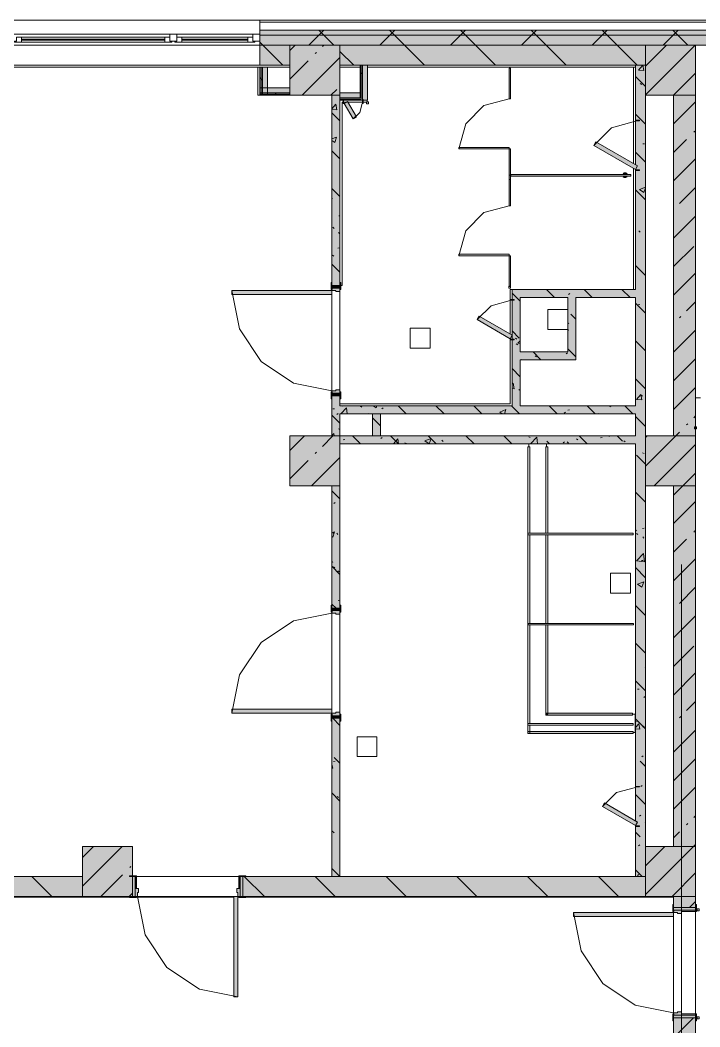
# Model space of a CAD drawing. Header units: millimetres. Extents: x -3817 to 677485, y -22715 to 103890.
# Drawn here: x 10335 to 10388.4, y -19467.7 to -19388.5 of the extents above; entities that cross this region are included whole.
import ezdxf

# ---------------------------------------------------------------- set-up
doc = ezdxf.new("R2010")
doc.units = ezdxf.units.MM
doc.layers.add('PDF _Геометрия', color=7, linetype='Continuous', true_color=0x1d1d1d)
doc.layers.add('PDF _Сплошная заливка', color=7, linetype='Continuous', true_color=0xffffff)

msp = doc.modelspace()

# ---------------------------------------------------------------- hatches: boundary and pattern name
at = {"layer": 'PDF _Сплошная заливка', "transparency": 33554559}
h = msp.add_hatch(color=256, dxfattribs=at)
h.paths.add_polyline_path([(10427.877, -19389.707), (10454.695, -19389.707), (10454.695, -19389.314), (10353.832, -19389.314), (10353.832, -19389.707), (10398.663, -19389.707)], flags=0)
h.paths.add_polyline_path([(10334.148, -19389.707), (10334.148, -19389.314), (10322.259, -19389.314), (10322.259, -19389.707), (10325.629, -19389.707)], flags=0)
h.paths.add_polyline_path([(10245.292, -19389.707), (10256.277, -19389.707), (10256.277, -19389.314), (10242.104, -19389.314), (10242.104, -19389.707)], flags=0)
h.paths.add_polyline_path([(10226.514, -19389.707), (10235.018, -19389.707), (10235.018, -19389.314), (10226.514, -19389.314)], flags=0)
h.paths.add_polyline_path([(10267.202, -19389.707), (10305.724, -19389.707), (10305.724, -19389.314), (10263.363, -19389.314), (10263.363, -19389.707)], flags=0)
h.paths.add_polyline_path([(10171.24, -19389.707), (10171.24, -19389.314), (10161.397, -19389.314), (10161.397, -19389.707), (10164.955, -19389.707)], flags=0)
h.paths.add_polyline_path([(10154.311, -19389.707), (10154.311, -19389.314), (10145.259, -19389.314), (10145.259, -19389.707), (10150.348, -19389.707)], flags=0)
h.paths.add_polyline_path([(10192.499, -19389.707), (10201.79, -19389.707), (10201.79, -19389.314), (10192.499, -19389.314)], flags=0)
h.paths.add_polyline_path([(10095.235, -19389.707), (10105.103, -19389.707), (10105.103, -19389.314), (10095.235, -19389.314)], flags=0)
h.paths.add_polyline_path([(10070.827, -19389.707), (10070.827, -19389.314), (10051.953, -19389.314), (10051.953, -19389.707), (10062.707, -19389.707)], flags=0)
h.paths.add_polyline_path([(10112.19, -19389.707), (10120.85, -19389.707), (10120.85, -19389.314), (10112.19, -19389.314)], flags=0)
h = msp.add_hatch(color=256, dxfattribs=at)
h.paths.add_polyline_path([(10453.907, -19390.495), (10453.907, -19389.707), (10353.832, -19389.707), (10353.832, -19390.495), (10427.877, -19390.495)], flags=0)
h.paths.add_polyline_path([(10267.202, -19390.495), (10305.724, -19390.495), (10305.724, -19389.707), (10263.363, -19389.707), (10263.363, -19390.495)], flags=0)
h.paths.add_polyline_path([(10334.148, -19390.495), (10334.148, -19389.707), (10322.259, -19389.707), (10322.259, -19390.495), (10329.424, -19390.495)], flags=0)
h.paths.add_polyline_path([(10242.104, -19390.495), (10256.277, -19390.495), (10256.277, -19389.707), (10242.104, -19389.707)], flags=0)
h.paths.add_polyline_path([(10235.018, -19390.495), (10235.018, -19389.707), (10226.514, -19389.707), (10226.514, -19390.495), (10232.618, -19390.495)], flags=0)
h.paths.add_polyline_path([(10194.168, -19390.495), (10201.79, -19390.495), (10201.79, -19389.707), (10192.499, -19389.707), (10192.499, -19390.495)], flags=0)
h.paths.add_polyline_path([(10145.259, -19390.495), (10154.311, -19390.495), (10154.311, -19389.707), (10145.259, -19389.707)], flags=0)
h.paths.add_polyline_path([(10120.85, -19390.495), (10120.85, -19389.707), (10112.19, -19389.707), (10112.19, -19390.495), (10117.737, -19390.495)], flags=0)
h.paths.add_polyline_path([(10161.397, -19390.495), (10171.24, -19390.495), (10171.24, -19389.707), (10161.397, -19389.707)], flags=0)
h.paths.add_polyline_path([(10105.103, -19390.495), (10105.103, -19389.707), (10095.235, -19389.707), (10095.235, -19390.495)], flags=0)
h.paths.add_polyline_path([(10070.827, -19390.495), (10070.827, -19389.707), (10052.347, -19389.707), (10052.347, -19390.495), (10062.707, -19390.495)], flags=0)
h = msp.add_hatch(color=256, dxfattribs=at)
h.paths.add_polyline_path([(10322.259, -19392.069), (10325.487, -19392.069), (10325.487, -19390.495), (10322.259, -19390.495), (10322.259, -19390.664)], flags=0)
h.paths.add_polyline_path([(10332.101, -19392.069), (10334.148, -19392.069), (10334.148, -19390.495), (10329.424, -19390.495), (10329.424, -19392.069)], flags=0)
h.paths.add_polyline_path([(10384.146, -19392.069), (10384.146, -19390.495), (10360.131, -19390.495), (10360.131, -19392.069), (10384.056, -19392.069)], flags=0)
h.paths.add_polyline_path([(10353.832, -19392.069), (10356.194, -19392.069), (10356.194, -19390.495), (10353.832, -19390.495), (10353.832, -19390.664)], flags=0)
h.paths.add_polyline_path([(10274.506, -19392.069), (10274.78, -19392.069), (10274.78, -19390.495), (10263.363, -19390.495), (10263.363, -19392.069), (10267.202, -19392.069)], flags=0)
h.paths.add_polyline_path([(10278.717, -19392.069), (10300.212, -19392.069), (10300.212, -19390.495), (10278.717, -19390.495), (10278.717, -19390.664)], flags=0)
h.paths.add_polyline_path([(10235.018, -19392.069), (10235.018, -19390.495), (10226.357, -19390.495), (10226.357, -19392.069), (10228.756, -19392.069)], flags=0)
h.paths.add_polyline_path([(10304.149, -19392.069), (10305.724, -19392.069), (10305.724, -19390.495), (10304.149, -19390.495), (10304.149, -19390.664)], flags=0)
h.paths.add_polyline_path([(10246.828, -19392.069), (10256.277, -19392.069), (10256.277, -19390.495), (10246.828, -19390.495), (10246.828, -19390.664)], flags=0)
h.paths.add_polyline_path([(10120.85, -19392.069), (10120.85, -19390.495), (10117.737, -19390.495), (10117.737, -19392.069)], flags=0)
h.paths.add_polyline_path([(10145.259, -19392.069), (10154.311, -19392.069), (10154.311, -19390.495), (10145.259, -19390.495), (10145.259, -19390.664)], flags=0)
h.paths.add_polyline_path([(10164.955, -19392.069), (10171.24, -19392.069), (10171.24, -19390.495), (10161.397, -19390.495), (10161.397, -19392.069)], flags=0)
h.paths.add_polyline_path([(10192.499, -19392.069), (10201.948, -19392.069), (10201.948, -19390.495), (10192.499, -19390.495), (10192.499, -19390.664)], flags=0)
for points in [[(10356.194, -19394.432), (10360.131, -19394.432), (10360.131, -19390.495), (10356.194, -19390.495), (10356.194, -19392.069)], [(10384.056, -19455.847), (10384.146, -19455.847), (10384.146, -19392.069), (10383.364, -19392.069), (10383.364, -19399.894), (10383.522, -19399.985), (10383.364, -19400.337), (10383.364, -19451.467), (10383.522, -19451.558), (10383.364, -19451.91), (10383.364, -19455.847)], [(10356.194, -19394.333), (10356.194, -19394.235), (10353.832, -19394.235), (10353.832, -19394.333), (10354.843, -19394.333)], [(10356.194, -19394.432), (10356.194, -19394.333), (10353.832, -19394.333), (10353.832, -19394.432), (10354.843, -19394.432)], [(10376.753, -19410.336), (10383.364, -19410.336), (10383.364, -19409.707), (10373.663, -19409.707), (10373.663, -19410.336), (10374.292, -19410.336)], [(10373.663, -19418.84), (10374.292, -19418.84), (10374.292, -19410.336), (10373.663, -19410.336), (10373.663, -19417.078)], [(10383.364, -19419.47), (10383.364, -19418.84), (10360.131, -19418.84), (10360.131, -19419.47), (10376.753, -19419.47)], [(10383.364, -19421.832), (10383.364, -19421.202), (10360.131, -19421.202), (10360.131, -19421.832), (10376.753, -19421.832)], [(10340.236, -19457.421), (10343.833, -19457.421), (10343.833, -19455.847), (10343.833, -19455.784), (10343.833, -19453.485), (10339.896, -19453.485), (10339.896, -19457.421)]]:
    msp.add_hatch(color=256, dxfattribs=at).paths.add_polyline_path(points)
at = {"layer": 'PDF _Сплошная заливка', "true_color": 0xe7e7e7, "transparency": 33554559}
for points in [[(10362.297, -19394.825), (10362.297, -19392.069), (10361.903, -19392.069), (10361.903, -19394.825), (10362.146, -19394.825)], [(10356.194, -19394.235), (10356.194, -19393.841), (10353.832, -19393.841), (10353.832, -19394.235), (10354.843, -19394.235)]]:
    msp.add_hatch(color=254, dxfattribs=at).paths.add_polyline_path(points)
at = {"layer": 'PDF _Сплошная заливка', "transparency": 33554559}
h = msp.add_hatch(color=256, dxfattribs=at)
h.paths.add_polyline_path([(10359.669, -19421.202), (10360.131, -19421.202), (10360.131, -19418.053), (10359.501, -19418.053), (10359.501, -19421.202)], flags=0)
h.paths.add_polyline_path([(10360.131, -19409.392), (10360.131, -19394.432), (10359.501, -19394.432), (10359.501, -19409.392)], flags=0)
h = msp.add_hatch(color=256, dxfattribs=at)
h.paths.add_polyline_path([(10388.083, -19484.586), (10388.083, -19481.594), (10386.351, -19481.594), (10386.351, -19484.586)], flags=0)
h.paths.add_polyline_path([(10386.351, -19453.485), (10388.083, -19453.485), (10388.083, -19425.139), (10386.351, -19425.139), (10386.351, -19452.297)], flags=0)
h.paths.add_polyline_path([(10388.083, -19421.202), (10388.083, -19394.432), (10386.351, -19394.432), (10386.351, -19421.202), (10387.328, -19421.202)], flags=0)
at = {"layer": 'PDF _Сплошная заливка', "true_color": 0xe2e2e2, "transparency": 33554559}
for points in [[(10383.364, -19400.258), (10383.522, -19399.985), (10380.249, -19398.096), (10380.091, -19398.368), (10381.998, -19399.469)], [(10359.501, -19410.1), (10359.501, -19409.785), (10351.628, -19409.785), (10351.628, -19410.1), (10354.843, -19410.1)], [(10373.505, -19413.565), (10373.663, -19413.292), (10371.071, -19411.796), (10370.914, -19412.069), (10371.966, -19412.676)], [(10386.351, -19458.996), (10386.351, -19458.681), (10378.477, -19458.681), (10378.477, -19458.996), (10384.056, -19458.996)]]:
    msp.add_hatch(color=254, dxfattribs=at).paths.add_polyline_path(points)
h = msp.add_hatch(color=254, dxfattribs=at)
h.paths.add_polyline_path([(10359.501, -19417.856), (10360.131, -19417.856), (10360.131, -19417.58), (10359.501, -19417.659)], flags=0)
h.paths.add_polyline_path([(10360.131, -19409.864), (10360.131, -19409.588), (10359.501, -19409.588), (10359.501, -19409.785), (10359.816, -19409.785)], flags=0)
at = {"layer": 'PDF _Сплошная заливка', "transparency": 33554559}
h = msp.add_hatch(color=256, dxfattribs=at)
h.paths.add_polyline_path([(10360.131, -19455.847), (10360.131, -19443.406), (10359.501, -19443.406), (10359.501, -19455.847)], flags=0)
h.paths.add_polyline_path([(10359.501, -19434.745), (10360.131, -19434.688), (10360.131, -19425.139), (10359.501, -19425.139), (10359.501, -19434.688)], flags=0)
at = {"layer": 'PDF _Сплошная заливка', "true_color": 0xe2e2e2, "transparency": 33554559}
h = msp.add_hatch(color=254, dxfattribs=at)
h.paths.add_polyline_path([(10360.131, -19443.209), (10360.131, -19442.934), (10359.501, -19443.013), (10359.501, -19443.209)], flags=0)
h.paths.add_polyline_path([(10360.131, -19435.217), (10360.131, -19434.942), (10359.501, -19434.942), (10359.501, -19435.139), (10359.816, -19435.139)], flags=0)
at = {"layer": 'PDF _Сплошная заливка', "transparency": 33554559}
h = msp.add_hatch(color=256, dxfattribs=at)
h.paths.add_polyline_path([(10354.843, -19457.421), (10384.146, -19457.421), (10384.146, -19455.847), (10352.494, -19455.847), (10352.494, -19457.421), (10352.73, -19457.421)], flags=0)
h.paths.add_polyline_path([(10339.896, -19457.421), (10339.896, -19455.847), (10319.896, -19455.847), (10319.896, -19457.421), (10325.629, -19457.421)], flags=0)
h.paths.add_polyline_path([(10300.212, -19457.421), (10300.212, -19455.847), (10246.828, -19455.847), (10246.828, -19457.421), (10296.416, -19457.421)], flags=0)
h.paths.add_polyline_path([(10304.149, -19457.421), (10311.235, -19457.421), (10311.235, -19455.847), (10304.149, -19455.847), (10304.149, -19457.078)], flags=0)
at = {"layer": 'PDF _Сплошная заливка', "true_color": 0xe2e2e2, "transparency": 33554559}
h = msp.add_hatch(color=254, dxfattribs=at)
h.paths.add_polyline_path([(10352.1, -19457.421), (10352.297, -19457.421), (10352.297, -19456.792), (10352.021, -19456.792), (10352.1, -19457.106)], flags=0)
h.paths.add_polyline_path([(10344.226, -19457.421), (10344.305, -19456.792), (10344.029, -19456.792), (10344.029, -19457.421)], flags=0)
at = {"layer": 'PDF _Сплошная заливка', "transparency": 33554559}
h = msp.add_hatch(color=256, dxfattribs=at)
h.paths.add_polyline_path([(10388.083, -19481.594), (10388.083, -19466.949), (10386.351, -19466.949), (10386.351, -19481.594)], flags=0)
h.paths.add_polyline_path([(10386.351, -19458.288), (10388.083, -19458.288), (10388.083, -19457.421), (10386.351, -19457.421), (10386.351, -19458.051)], flags=0)
at = {"layer": 'PDF _Сплошная заливка', "true_color": 0xe2e2e2, "transparency": 33554559}
h = msp.add_hatch(color=254, dxfattribs=at)
h.paths.add_polyline_path([(10386.351, -19466.752), (10386.981, -19466.752), (10386.981, -19466.476), (10386.351, -19466.555)], flags=0)
h.paths.add_polyline_path([(10386.981, -19458.76), (10386.981, -19458.484), (10386.351, -19458.484), (10386.351, -19458.681), (10386.666, -19458.681)], flags=0)

# ---------------------------------------------------------------- linework, layer by layer
at = {"layer": 'PDF _Геометрия', "color": 7, "lineweight": 9}
for points in [[(10453.671, -19496.57), (10453.671, -19437.343), (10455.876, -19437.343), (10455.876, -19435.375), (10455.876, -19434.131), (10455.876, -19388.526), (10455.718, -19388.526), (10453.907, -19388.526), (10353.832, -19388.526), (10353.832, -19390.495), (10353.832, -19392.069), (10334.148, -19392.069), (10334.148, -19390.495), (10334.148, -19388.526), (10322.259, -19388.526), (10322.259, -19390.495), (10305.724, -19390.495), (10305.724, -19392.069), (10322.259, -19392.069), (10322.259, -19390.495)], [(10339.896, -19455.847), (10332.731, -19455.847), (10332.731, -19392.069), (10334.148, -19392.069), (10334.148, -19390.495), (10334.148, -19388.526), (10353.832, -19388.526), (10353.832, -19390.495), (10356.194, -19390.495), (10360.131, -19390.495), (10384.146, -19390.495), (10453.907, -19390.495), (10453.907, -19434.131)], [(10455.718, -19434.131), (10455.718, -19388.684), (10455.089, -19388.684), (10453.907, -19388.684), (10353.832, -19388.684)], [(10455.876, -19434.17), (10455.718, -19434.17), (10455.718, -19434.194), (10455.089, -19434.194), (10455.089, -19434.131), (10455.089, -19389.314), (10454.695, -19389.314), (10453.907, -19389.314), (10353.832, -19389.314)], [(10357.691, -19390.495), (10358.479, -19389.707), (10358.872, -19389.314)], [(10359.638, -19390.495), (10358.851, -19389.707), (10358.457, -19389.314)], [(10363.259, -19390.495), (10364.046, -19389.707), (10364.44, -19389.314)], [(10366.78, -19392.069), (10365.205, -19390.495), (10364.418, -19389.707), (10364.024, -19389.314)], [(10368.826, -19390.495), (10369.614, -19389.707), (10370.008, -19389.314)], [(10372.348, -19392.069), (10370.773, -19390.495), (10369.986, -19389.707), (10369.592, -19389.314)], [(10374.394, -19390.495), (10375.181, -19389.707), (10375.575, -19389.314)], [(10377.915, -19392.069), (10376.341, -19390.495), (10375.553, -19389.707), (10375.16, -19389.314)], [(10379.962, -19390.495), (10380.749, -19389.707), (10381.143, -19389.314)], [(10383.483, -19392.069), (10381.908, -19390.495), (10381.121, -19389.707), (10380.727, -19389.314)], [(10385.529, -19390.495), (10386.317, -19389.707), (10386.71, -19389.314)], [(10387.476, -19390.495), (10386.688, -19389.707), (10386.295, -19389.314)], [(10353.832, -19389.629), (10334.148, -19389.629)], [(10335.093, -19390.258), (10335.093, -19389.865)], [(10335.093, -19390.022), (10346.352, -19390.022)], [(10346.352, -19390.101), (10335.093, -19390.101)], [(10346.352, -19390.258), (10346.352, -19389.865)], [(10347.691, -19390.258), (10347.691, -19389.865)], [(10347.691, -19390.022), (10352.887, -19390.022)], [(10352.887, -19390.101), (10347.691, -19390.101)], [(10352.887, -19390.258), (10352.887, -19389.865)], [(10353.832, -19389.707), (10453.907, -19389.707), (10454.695, -19389.707), (10454.695, -19434.131), (10454.695, -19434.194), (10453.907, -19434.194)], [(10334.148, -19390.495), (10353.832, -19390.495)], [(10346.903, -19390.258), (10334.542, -19390.258)], [(10346.746, -19390.18), (10347.297, -19390.18)], [(10353.439, -19390.258), (10347.14, -19390.258)], [(10353.281, -19390.18), (10353.832, -19390.18)], [(10355.645, -19392.069), (10354.07, -19390.495), (10353.832, -19390.257)], [(10356.194, -19390.913), (10356.613, -19390.495)], [(10358.753, -19390.599), (10358.858, -19390.495)], [(10384.152, -19421.202), (10384.152, -19400.337), (10384.152, -19396.4), (10384.152, -19392.069), (10384.146, -19392.069), (10384.146, -19390.495), (10360.131, -19390.495), (10360.131, -19392.069), (10383.364, -19392.069), (10383.364, -19396.4), (10383.364, -19399.894)], [(10384.146, -19394.391), (10388.043, -19390.495)], [(10384.146, -19392.146), (10385.798, -19390.495)], [(10357.166, -19394.432), (10360.131, -19391.466)], [(10358.192, -19391.161), (10358.285, -19391.067)], [(10361.213, -19392.069), (10360.131, -19390.988)], [(10356.194, -19392.227), (10353.832, -19392.227), (10353.675, -19392.227), (10353.667, -19392.227), (10332.888, -19392.227), (10332.731, -19392.227)], [(10353.931, -19392.227), (10353.931, -19394.432)], [(10354.029, -19392.227), (10354.029, -19394.432)], [(10356.194, -19393.158), (10357.631, -19391.722)], [(10361.804, -19392.069), (10361.804, -19394.235), (10361.804, -19394.628), (10361.804, -19394.727), (10360.131, -19394.727)], [(10361.706, -19392.227), (10360.131, -19392.227)], [(10361.903, -19392.069), (10361.903, -19394.235), (10361.903, -19394.727), (10361.903, -19394.825)], [(10384.146, -19392.069), (10383.364, -19392.069), (10383.364, -19392.227), (10383.207, -19392.227), (10383.12, -19392.227), (10362.297, -19392.227)], [(10354.029, -19393.237), (10353.931, -19393.139), (10353.832, -19393.04)], [(10361.903, -19392.76), (10361.804, -19392.661), (10361.706, -19392.563)], [(10386.351, -19394.432), (10388.083, -19392.699)], [(10359.411, -19394.432), (10359.876, -19393.967)], [(10353.832, -19394.235), (10356.194, -19394.235)], [(10353.832, -19394.333), (10356.194, -19394.333)], [(10355.223, -19394.432), (10355.125, -19394.333), (10355.027, -19394.235)], [(10360.131, -19409.155), (10360.131, -19394.432), (10359.501, -19394.432), (10359.501, -19409.155)], [(10361.706, -19394.235), (10361.706, -19394.628), (10360.131, -19394.628)], [(10369.482, -19398.653), (10373.418, -19398.653), (10373.418, -19398.527), (10369.482, -19398.527), (10369.482, -19398.653), (10370.009, -19396.685), (10371.45, -19395.244), (10373.418, -19394.716)], [(10388.083, -19458.051), (10388.083, -19457.421), (10388.083, -19394.432), (10386.351, -19394.432), (10386.351, -19421.202)], [(10388.083, -19394.432), (10388.083, -19398.841)], [(10386.351, -19396.676), (10388.083, -19394.944)], [(10387.938, -19397.334), (10388.031, -19397.241)], [(10386.351, -19398.921), (10387.377, -19397.896)], [(10386.351, -19401.166), (10388.083, -19399.434)], [(10383.364, -19400.337), (10383.364, -19409.707), (10373.663, -19409.707), (10373.663, -19410.336), (10373.663, -19418.84), (10360.131, -19418.84), (10360.131, -19418.289)], [(10382.694, -19400.606), (10382.597, -19400.536), (10382.477, -19400.536), (10382.38, -19400.606)], [(10382.38, -19400.834), (10382.477, -19400.904), (10382.597, -19400.904), (10382.694, -19400.834)], [(10382.621, -19400.636), (10382.537, -19400.601), (10382.453, -19400.636)], [(10382.453, -19400.804), (10382.537, -19400.838), (10382.621, -19400.804)], [(10388.083, -19401.203), (10388.083, -19405.14)], [(10386.815, -19402.947), (10388.083, -19401.679)], [(10369.482, -19407.06), (10373.418, -19407.06), (10373.418, -19406.934), (10369.482, -19406.934), (10369.482, -19407.06), (10370.009, -19405.091), (10371.45, -19403.65), (10373.418, -19403.123)], [(10386.351, -19405.656), (10388.083, -19403.924)], [(10386.351, -19407.901), (10387.938, -19406.314)], [(10388.083, -19407.502), (10388.083, -19411.439)], [(10386.351, -19410.146), (10388.083, -19408.414)], [(10359.501, -19409.392), (10360.131, -19409.392)], [(10360.131, -19409.707), (10360.131, -19417.738)], [(10359.501, -19417.738), (10359.501, -19410.1)], [(10387.377, -19411.366), (10388.083, -19410.659)], [(10386.815, -19411.927), (10386.909, -19411.833)], [(10386.351, -19414.636), (10388.083, -19412.904)], [(10388.083, -19413.801), (10388.083, -19418.21)], [(10386.351, -19416.881), (10388.083, -19415.149)], [(10386.351, -19419.126), (10388.083, -19417.394)], [(10360.131, -19418.053), (10359.501, -19418.053)], [(10359.501, -19418.289), (10359.501, -19421.202)], [(10387.938, -19419.784), (10388.083, -19419.639)], [(10384.146, -19423.576), (10386.52, -19421.202), (10386.815, -19420.907)], [(10387.377, -19420.345), (10387.47, -19420.252)], [(10356.194, -19422.343), (10357.335, -19421.202)], [(10358.753, -19422.029), (10359.58, -19421.202)], [(10384.146, -19421.331), (10384.275, -19421.202)], [(10358.192, -19422.59), (10358.285, -19422.497)], [(10360.131, -19421.832), (10383.364, -19421.832), (10383.364, -19448.76), (10383.364, -19451.467)], [(10374.997, -19422.076), (10374.887, -19422.076), (10375.044, -19422.076), (10375.044, -19428.855)], [(10376.32, -19428.855), (10376.32, -19422.076), (10376.477, -19422.076), (10376.375, -19422.076)], [(10384.828, -19425.139), (10388.083, -19421.884)], [(10356.194, -19424.588), (10357.631, -19423.152)], [(10357.888, -19425.139), (10360.131, -19422.896)], [(10386.351, -19425.861), (10387.073, -19425.139), (10388.083, -19424.129)], [(10360.131, -19434.688), (10360.131, -19425.139), (10359.501, -19425.139), (10359.501, -19434.688)], [(10384.152, -19453.485), (10384.152, -19451.91), (10384.152, -19448.76), (10384.152, -19425.139)], [(10386.351, -19425.139), (10386.351, -19453.485)], [(10386.351, -19428.106), (10388.083, -19426.374)], [(10387.938, -19428.764), (10388.031, -19428.671)], [(10383.168, -19428.981), (10374.9, -19428.981), (10383.168, -19428.981)], [(10375.044, -19428.981), (10375.044, -19435.942)], [(10376.32, -19435.942), (10376.32, -19428.981)], [(10386.351, -19430.351), (10387.377, -19429.325)], [(10386.351, -19432.596), (10388.083, -19430.864)], [(10386.815, -19434.377), (10388.083, -19433.109)], [(10359.501, -19434.745), (10360.131, -19434.745)], [(10359.501, -19442.698), (10359.501, -19435.139)], [(10360.131, -19435.06), (10360.131, -19443.091)], [(10374.934, -19435.942), (10383.201, -19435.942), (10374.934, -19435.942)], [(10386.351, -19437.086), (10388.083, -19435.354)], [(10374.934, -19436.068), (10383.201, -19436.068), (10374.934, -19436.068)], [(10375.044, -19436.068), (10375.044, -19443.816)], [(10383.12, -19443.091), (10383.12, -19443.005), (10383.12, -19443.162), (10376.312, -19443.162), (10376.312, -19443.005), (10383.12, -19443.005), (10376.477, -19443.005), (10376.477, -19436.068), (10376.477, -19443.083), (10376.32, -19443.083), (10376.32, -19436.068)], [(10386.351, -19439.331), (10387.938, -19437.744)], [(10386.351, -19441.576), (10388.083, -19439.844)], [(10387.377, -19442.795), (10388.083, -19442.089)], [(10360.131, -19443.406), (10359.501, -19443.406)], [(10359.501, -19443.492), (10359.501, -19455.847), (10360.131, -19455.847), (10360.131, -19443.492)], [(10374.895, -19443.816), (10383.162, -19443.816), (10374.895, -19443.816)], [(10374.895, -19443.942), (10383.162, -19443.942), (10374.895, -19443.942)], [(10375.044, -19443.942), (10375.044, -19444.595)], [(10383.359, -19443.327), (10383.359, -19444.272)], [(10386.815, -19443.357), (10386.909, -19443.263)], [(10374.887, -19444.438), (10374.887, -19444.595), (10374.887, -19444.438), (10383.164, -19444.438), (10383.164, -19444.595), (10383.164, -19444.509)], [(10375.044, -19444.595), (10374.887, -19444.595), (10375.044, -19444.595)], [(10374.899, -19444.595), (10375.052, -19444.595), (10374.899, -19444.595)], [(10386.351, -19446.066), (10388.083, -19444.334)], [(10386.351, -19448.311), (10388.083, -19446.579)], [(10386.351, -19450.556), (10388.083, -19448.824)], [(10387.938, -19451.214), (10388.083, -19451.069)], [(10387.377, -19451.775), (10387.47, -19451.682)], [(10383.364, -19451.91), (10383.364, -19455.847), (10384.146, -19455.847)], [(10386.351, -19452.801), (10386.815, -19452.336)], [(10384.146, -19457.251), (10387.912, -19453.485), (10388.083, -19453.314)], [(10320.133, -19457.421), (10343.596, -19457.421), (10339.896, -19457.421), (10339.896, -19453.485), (10343.833, -19453.485), (10343.833, -19455.784)], [(10339.896, -19456.601), (10343.013, -19453.485)], [(10339.896, -19454.356), (10340.768, -19453.485)], [(10384.146, -19455.006), (10385.667, -19453.485)], [(10341.321, -19457.421), (10343.038, -19455.704)], [(10343.599, -19455.143), (10343.693, -19455.049)], [(10386.254, -19457.388), (10388.083, -19455.559)], [(10337.484, -19457.421), (10335.909, -19455.847)], [(10343.833, -19457.421), (10343.833, -19455.847)], [(10344.148, -19455.847), (10352.179, -19455.847)], [(10352.494, -19455.847), (10352.494, -19457.421)], [(10354.186, -19457.421), (10352.611, -19455.847)], [(10359.501, -19455.847), (10352.73, -19455.847)], [(10359.754, -19457.421), (10358.179, -19455.847)], [(10383.364, -19455.847), (10360.131, -19455.847)], [(10365.321, -19457.421), (10363.747, -19455.847)], [(10370.889, -19457.421), (10369.314, -19455.847)], [(10376.456, -19457.421), (10374.882, -19455.847)], [(10382.024, -19457.421), (10380.449, -19455.847)], [(10343.566, -19457.421), (10343.833, -19457.155)], [(10351.785, -19457.421), (10344.226, -19457.421)], [(10352.73, -19457.421), (10386.351, -19457.421), (10386.351, -19458.051)], [(10387.599, -19458.288), (10388.083, -19457.804)], [(10386.351, -19458.288), (10388.083, -19458.288)], [(10386.351, -19466.634), (10386.351, -19458.681)], [(10388.083, -19458.602), (10388.083, -19466.634)], [(10386.351, -19467.185), (10386.351, -19481.594), (10386.351, -19484.586), (10386.351, -19511.12), (10386.351, -19511.75), (10386.351, -19512.931), (10384.146, -19512.931), (10384.146, -19516.317), (10357.769, -19516.317), (10357.769, -19518.049), (10384.146, -19518.049), (10386.351, -19518.049), (10386.351, -19571.984), (10388.083, -19571.984), (10388.083, -19518.049), (10388.083, -19512.931), (10388.083, -19484.586), (10388.083, -19481.594), (10388.083, -19467.185)], [(10386.351, -19468.516), (10387.918, -19466.949)], [(10388.083, -19466.949), (10386.351, -19466.949)]]:
    msp.add_lwpolyline(points, dxfattribs=at)
for points in [[(10340.447, -19388.526), (10336.51, -19388.526)], [(10346.746, -19388.526), (10342.809, -19388.526)], [(10353.832, -19388.526), (10349.108, -19388.526)], [(10334.542, -19390.258), (10346.903, -19390.258), (10346.903, -19390.18), (10346.746, -19390.18), (10346.746, -19389.865), (10334.699, -19389.865), (10334.699, -19390.18), (10334.542, -19390.18)], [(10347.297, -19389.629), (10347.297, -19390.18), (10346.746, -19390.18), (10346.746, -19389.629)], [(10347.14, -19390.258), (10353.439, -19390.258), (10353.439, -19390.18), (10353.281, -19390.18), (10353.281, -19389.865), (10347.297, -19389.865), (10347.297, -19390.18), (10347.14, -19390.18)], [(10353.832, -19389.629), (10353.832, -19390.18), (10353.281, -19390.18), (10353.281, -19389.629)], [(10356.194, -19390.495), (10353.832, -19390.495), (10353.832, -19392.069), (10356.194, -19392.069)], [(10360.131, -19394.432), (10360.131, -19392.069), (10360.131, -19390.495), (10356.194, -19390.495), (10356.194, -19392.069), (10356.194, -19394.432)], [(10388.083, -19394.432), (10388.083, -19390.495), (10384.146, -19390.495), (10384.146, -19392.069), (10384.146, -19394.432)], [(10354.423, -19394.432), (10354.423, -19392.227), (10353.832, -19392.227), (10353.832, -19394.432)], [(10361.706, -19394.235), (10360.131, -19394.235), (10360.131, -19394.825), (10361.903, -19394.825), (10362.297, -19394.825), (10362.297, -19394.235), (10362.297, -19392.069), (10361.706, -19392.069)], [(10373.418, -19392.313), (10373.418, -19394.716), (10373.544, -19394.716), (10373.544, -19392.313)], [(10356.194, -19393.841), (10353.832, -19393.841), (10353.832, -19394.432), (10356.194, -19394.432)], [(10362.379, -19394.947), (10362.226, -19394.947), (10362.226, -19395.105), (10362.379, -19395.105)], [(10373.418, -19398.653), (10373.418, -19401.056), (10373.544, -19401.056), (10373.544, -19398.653)], [(10373.418, -19400.72), (10373.418, -19403.123), (10373.544, -19403.123), (10373.544, -19400.72)], [(10382.999, -19400.657), (10373.551, -19400.657), (10373.551, -19400.783), (10382.999, -19400.783)], [(10382.637, -19400.657), (10382.548, -19400.602), (10382.449, -19400.64), (10382.436, -19400.657)], [(10382.436, -19400.783), (10382.526, -19400.838), (10382.624, -19400.8), (10382.637, -19400.783)], [(10382.439, -19400.622), (10382.537, -19400.581), (10382.635, -19400.622), (10382.537, -19400.581)], [(10382.635, -19400.818), (10382.537, -19400.858), (10382.439, -19400.818), (10382.537, -19400.858)], [(10373.418, -19407.06), (10373.418, -19409.463), (10373.544, -19409.463), (10373.544, -19407.06)], [(10373.391, -19409.585), (10373.544, -19409.585), (10373.544, -19409.427), (10373.391, -19409.427)], [(10378.675, -19410.336), (10383.364, -19410.336), (10383.364, -19418.84), (10374.292, -19418.84), (10374.292, -19415.218), (10378.675, -19415.218), (10378.675, -19414.588)], [(10378.045, -19414.588), (10374.292, -19414.588), (10374.292, -19410.336), (10378.045, -19410.336)], [(10360.131, -19421.202), (10360.131, -19419.47), (10383.364, -19419.47), (10383.364, -19421.202)], [(10363.32, -19421.202), (10363.32, -19419.47), (10362.69, -19419.47), (10362.69, -19421.202)], [(10388.004, -19420.647), (10388.162, -19420.647), (10388.162, -19420.49), (10388.004, -19420.49)], [(10360.131, -19421.202), (10356.194, -19421.202), (10356.194, -19425.139), (10360.131, -19425.139)], [(10388.083, -19421.202), (10384.146, -19421.202), (10384.146, -19425.139), (10388.083, -19425.139)], [(10374.887, -19444.595), (10374.887, -19422.076)], [(10376.477, -19422.076), (10376.477, -19428.855)], [(10383.168, -19428.855), (10374.9, -19428.855), (10383.168, -19428.855), (10383.168, -19428.981)], [(10374.9, -19428.855), (10374.9, -19428.981)], [(10376.477, -19428.981), (10376.477, -19435.942)], [(10374.934, -19436.068), (10374.934, -19435.942)], [(10383.201, -19436.068), (10383.201, -19435.942)], [(10374.895, -19443.942), (10374.895, -19443.816)], [(10383.162, -19443.942), (10383.162, -19443.816)], [(10383.164, -19444.595), (10374.887, -19444.595)], [(10388.083, -19453.485), (10384.146, -19453.485), (10384.146, -19457.421), (10388.083, -19457.421)], [(10388.201, -19458.532), (10388.359, -19458.532), (10388.359, -19458.374), (10388.201, -19458.374)], [(10388.201, -19467.033), (10388.359, -19467.033), (10388.359, -19466.876), (10388.201, -19466.876)]]:
    msp.add_lwpolyline(points, close=True, dxfattribs=at)
at = {"layer": 'PDF _Геометрия', "color": 253, "lineweight": 9, "true_color": 0xaaaaaa}
for points in [[(10388.083, -19390.495), (10388.083, -19418.21)], [(10360.415, -19394.754), (10360.375, -19394.754), (10360.375, -19395.069), (10360.415, -19395.069)], [(10361.911, -19394.754), (10361.911, -19395.069), (10361.95, -19395.069), (10361.95, -19394.754)], [(10361.163, -19396.297), (10361.435, -19396.139), (10360.727, -19394.912), (10360.454, -19395.069)], [(10383.679, -19396.439), (10383.679, -19396.4), (10383.364, -19396.4), (10383.364, -19396.439)], [(10380.091, -19398.368), (10383.364, -19400.258), (10383.522, -19399.985), (10380.249, -19398.096)], [(10383.679, -19400.297), (10383.364, -19400.297), (10383.364, -19400.337), (10383.679, -19400.337)], [(10351.628, -19409.785), (10351.628, -19410.1), (10359.501, -19410.1), (10359.501, -19409.785)], [(10359.501, -19409.707), (10359.501, -19409.155), (10359.438, -19409.155), (10359.438, -19409.707)], [(10360.131, -19409.588), (10360.131, -19409.392), (10359.501, -19409.392), (10359.501, -19409.588)], [(10359.501, -19409.785), (10359.816, -19409.785), (10359.816, -19409.864), (10360.131, -19409.864), (10360.131, -19409.588), (10359.501, -19409.588)], [(10359.509, -19409.707), (10359.509, -19409.588), (10359.501, -19409.588), (10359.501, -19409.707)], [(10360.131, -19409.707), (10360.131, -19409.588), (10360.123, -19409.588), (10360.123, -19409.707)], [(10360.194, -19409.707), (10360.194, -19409.155), (10360.131, -19409.155), (10360.131, -19409.707)], [(10359.501, -19417.738), (10359.501, -19410.1)], [(10373.82, -19410.533), (10373.82, -19410.494), (10373.505, -19410.494), (10373.505, -19410.533)], [(10378.045, -19411.282), (10376.47, -19411.282), (10376.47, -19412.856), (10378.045, -19412.856)], [(10376.47, -19411.282), (10378.045, -19411.282), (10378.045, -19412.856), (10376.47, -19412.856)], [(10378.045, -19411.282), (10376.47, -19411.282), (10376.47, -19412.856), (10378.045, -19412.856)], [(10376.47, -19411.282), (10378.045, -19411.282), (10378.045, -19412.856), (10376.47, -19412.856)], [(10370.914, -19412.069), (10373.505, -19413.565), (10373.663, -19413.292), (10371.071, -19411.796)], [(10367.223, -19412.738), (10367.223, -19414.313), (10365.649, -19414.313), (10365.649, -19412.738)], [(10373.82, -19413.604), (10373.505, -19413.604), (10373.505, -19413.643), (10373.82, -19413.643)], [(10359.501, -19417.738), (10359.438, -19417.738), (10359.438, -19418.289), (10359.501, -19418.289)], [(10359.501, -19417.659), (10359.501, -19417.856), (10360.131, -19417.856), (10360.131, -19417.58), (10359.816, -19417.58), (10359.816, -19417.659)], [(10359.509, -19417.738), (10359.501, -19417.738), (10359.501, -19417.856), (10359.509, -19417.856)], [(10360.131, -19417.738), (10360.123, -19417.738), (10360.123, -19417.856), (10360.131, -19417.856)], [(10360.194, -19417.738), (10360.131, -19417.738), (10360.131, -19418.289), (10360.194, -19418.289)], [(10360.131, -19417.856), (10359.501, -19417.856), (10359.501, -19418.053), (10360.131, -19418.053)], [(10388.083, -19418.21), (10388.477, -19418.21)], [(10382.972, -19431.997), (10382.972, -19433.572), (10381.397, -19433.572), (10381.397, -19431.997)], [(10359.501, -19435.06), (10359.501, -19434.509), (10359.438, -19434.509), (10359.438, -19435.06)], [(10360.131, -19434.942), (10360.131, -19434.745), (10359.501, -19434.745), (10359.501, -19434.942)], [(10359.501, -19435.139), (10359.816, -19435.139), (10359.816, -19435.217), (10360.131, -19435.217), (10360.131, -19434.942), (10359.501, -19434.942)], [(10359.509, -19435.06), (10359.509, -19434.942), (10359.501, -19434.942), (10359.501, -19435.06)], [(10360.131, -19435.06), (10360.131, -19434.942), (10360.123, -19434.942), (10360.123, -19435.06)], [(10360.194, -19435.06), (10360.194, -19434.509), (10360.131, -19434.509), (10360.131, -19435.06)], [(10351.628, -19443.013), (10359.501, -19443.013), (10359.501, -19442.698), (10351.628, -19442.698)], [(10359.501, -19443.091), (10359.438, -19443.091), (10359.438, -19443.642), (10359.501, -19443.642)], [(10359.501, -19443.013), (10359.501, -19443.209), (10360.131, -19443.209), (10360.131, -19442.934), (10359.816, -19442.934), (10359.816, -19443.013)], [(10359.509, -19443.091), (10359.501, -19443.091), (10359.501, -19443.209), (10359.509, -19443.209)], [(10360.131, -19443.091), (10360.123, -19443.091), (10360.123, -19443.209), (10360.131, -19443.209)], [(10360.194, -19443.091), (10360.131, -19443.091), (10360.131, -19443.642), (10360.194, -19443.642)], [(10360.131, -19443.209), (10359.501, -19443.209), (10359.501, -19443.406), (10360.131, -19443.406)], [(10361.487, -19444.869), (10363.036, -19444.869), (10363.036, -19446.418), (10361.487, -19446.418)], [(10383.679, -19448.8), (10383.679, -19448.76), (10383.364, -19448.76), (10383.364, -19448.8)], [(10380.773, -19450.335), (10383.364, -19451.831), (10383.522, -19451.558), (10380.931, -19450.062)], [(10383.679, -19451.87), (10383.364, -19451.87), (10383.364, -19451.91), (10383.679, -19451.91)], [(10344.148, -19455.784), (10343.596, -19455.784), (10343.596, -19455.847), (10344.148, -19455.847)], [(10352.179, -19455.784), (10352.179, -19455.847), (10352.73, -19455.847), (10352.73, -19455.784)], [(10344.029, -19455.847), (10343.833, -19455.847), (10343.833, -19457.421), (10344.029, -19457.421)], [(10344.148, -19455.847), (10344.029, -19455.847), (10344.029, -19456.792), (10344.148, -19456.792)], [(10352.179, -19455.847), (10352.179, -19456.792), (10352.297, -19456.792), (10352.297, -19455.847)], [(10352.297, -19455.847), (10352.297, -19457.421), (10352.494, -19457.421), (10352.494, -19455.847)], [(10344.226, -19457.421), (10344.226, -19457.106), (10344.305, -19457.106), (10344.305, -19456.792), (10344.029, -19456.792), (10344.029, -19457.421)], [(10352.1, -19457.421), (10352.297, -19457.421), (10352.297, -19456.792), (10352.021, -19456.792), (10352.021, -19457.106), (10352.1, -19457.106)], [(10320.133, -19457.478), (10343.596, -19457.478)], [(10344.148, -19457.421), (10343.596, -19457.421), (10343.596, -19457.484), (10344.148, -19457.484)], [(10344.148, -19457.414), (10344.029, -19457.414), (10344.029, -19457.421), (10344.148, -19457.421)], [(10351.785, -19457.478), (10344.148, -19457.478)], [(10352.1, -19465.295), (10352.1, -19457.421), (10351.785, -19457.421), (10351.785, -19465.295)], [(10352.179, -19457.414), (10352.179, -19457.421), (10352.297, -19457.421), (10352.297, -19457.414)], [(10352.179, -19457.421), (10352.179, -19457.484), (10352.73, -19457.484), (10352.73, -19457.421)], [(10386.351, -19458.602), (10386.351, -19458.051), (10386.288, -19458.051), (10386.288, -19458.602)], [(10388.146, -19458.602), (10388.146, -19458.051), (10388.083, -19458.051), (10388.083, -19458.602)], [(10378.477, -19458.681), (10378.477, -19458.996), (10386.351, -19458.996), (10386.351, -19458.681)], [(10388.083, -19458.484), (10388.083, -19458.288), (10386.351, -19458.288), (10386.351, -19458.484)], [(10386.351, -19458.681), (10386.666, -19458.681), (10386.666, -19458.76), (10386.981, -19458.76), (10386.981, -19458.484), (10386.351, -19458.484)], [(10386.359, -19458.602), (10386.359, -19458.484), (10386.351, -19458.484), (10386.351, -19458.602)], [(10388.083, -19458.602), (10388.083, -19458.484), (10386.981, -19458.484), (10386.981, -19458.602)], [(10388.083, -19458.602), (10388.083, -19466.634)], [(10386.351, -19466.634), (10386.288, -19466.634), (10386.288, -19467.185), (10386.351, -19467.185)], [(10386.351, -19466.555), (10386.351, -19466.752), (10386.981, -19466.752), (10386.981, -19466.476), (10386.666, -19466.476), (10386.666, -19466.555)], [(10386.359, -19466.634), (10386.351, -19466.634), (10386.351, -19466.752), (10386.359, -19466.752)], [(10388.083, -19466.752), (10386.351, -19466.752), (10386.351, -19466.949), (10388.083, -19466.949)], [(10388.083, -19466.634), (10386.981, -19466.634), (10386.981, -19466.752), (10388.083, -19466.752)], [(10388.146, -19466.634), (10388.083, -19466.634), (10388.083, -19467.185), (10388.146, -19467.185)]]:
    msp.add_lwpolyline(points, close=True, dxfattribs=at)
for points in [[(10358.494, -19394.432), (10353.667, -19394.432), (10353.667, -19392.227), (10332.731, -19392.227), (10332.731, -19455.847)], [(10353.667, -19392.227), (10353.667, -19394.432), (10353.832, -19394.432)], [(10383.207, -19399.804), (10383.207, -19392.227), (10362.297, -19392.227)], [(10359.501, -19409.155), (10359.501, -19394.432)], [(10362.257, -19394.815), (10362.257, -19394.983), (10360.768, -19394.983)], [(10386.351, -19418.21), (10386.351, -19394.432)], [(10360.604, -19394.983), (10360.289, -19394.983), (10360.289, -19409.392), (10360.194, -19409.392)], [(10361.871, -19395.069), (10361.681, -19395.778), (10361.163, -19396.297)], [(10383.364, -19396.479), (10381.475, -19396.985), (10380.091, -19398.368)], [(10373.505, -19413.201), (10373.505, -19409.707), (10383.207, -19409.707), (10383.207, -19400.167)], [(10359.501, -19417.659), (10356.488, -19417.06), (10353.934, -19415.353), (10352.227, -19412.798), (10351.628, -19409.785)], [(10373.505, -19410.573), (10372.009, -19410.974), (10370.914, -19412.069)], [(10360.131, -19418.289), (10360.131, -19418.683), (10373.505, -19418.683), (10373.505, -19413.565)], [(10359.501, -19434.509), (10359.501, -19425.139), (10356.194, -19425.139), (10356.194, -19421.202), (10359.501, -19421.202), (10359.501, -19418.289)], [(10374.965, -19421.832), (10360.131, -19421.832), (10360.131, -19425.139)], [(10374.981, -19421.832), (10374.981, -19422.076), (10374.981, -19421.832), (10376.375, -19421.832), (10376.375, -19422.076), (10376.375, -19421.832)], [(10383.364, -19451.467), (10383.364, -19444.509), (10383.364, -19421.832), (10376.753, -19421.832)], [(10360.131, -19425.883), (10360.131, -19434.509)], [(10386.981, -19618.882), (10386.981, -19525.301), (10386.981, -19524.901), (10386.981, -19431.319)], [(10359.501, -19435.139), (10359.501, -19442.698), (10359.501, -19435.139), (10356.488, -19435.738), (10353.934, -19437.445), (10352.227, -19439.999), (10351.628, -19443.013)], [(10383.327, -19444.268), (10383.327, -19444.509), (10383.164, -19444.509), (10383.327, -19444.509), (10383.327, -19443.091), (10383.12, -19443.091), (10383.327, -19443.091), (10383.327, -19443.327)], [(10352.73, -19455.847), (10359.501, -19455.847), (10359.501, -19443.642)], [(10360.131, -19443.642), (10360.131, -19455.847), (10383.364, -19455.847), (10383.364, -19451.831)], [(10383.364, -19448.839), (10381.868, -19449.24), (10380.773, -19450.335)], [(10339.896, -19455.847), (10339.896, -19453.485), (10343.833, -19453.485), (10343.833, -19455.784)], [(10344.226, -19457.421), (10344.826, -19460.435), (10346.532, -19462.989), (10349.087, -19464.696), (10352.1, -19465.295)], [(10386.351, -19458.051), (10386.351, -19457.478), (10352.73, -19457.478), (10386.351, -19457.478)], [(10386.351, -19466.555), (10383.338, -19465.956), (10380.783, -19464.249), (10379.076, -19461.694), (10378.477, -19458.681)], [(10372.808, -19480.649), (10374.855, -19480.649), (10374.855, -19476.87), (10386.351, -19476.87), (10386.351, -19467.185)]]:
    msp.add_lwpolyline(points, dxfattribs=at)
at = {"layer": 'PDF _Геометрия', "color": 8, "lineweight": 9, "true_color": 0x787878}
for points in [[(10384.024, -19392.495), (10383.605, -19392.458), (10383.931, -19392.069)], [(10384.024, -19392.495), (10383.945, -19392.069)], [(10384.152, -19393.743), (10383.364, -19392.955)], [(10383.734, -19393.518), (10383.846, -19393.589)], [(10359.501, -19395.493), (10359.811, -19395.125)], [(10359.501, -19395.529), (10359.892, -19395.564)], [(10359.892, -19395.564), (10359.811, -19395.125)], [(10360.131, -19396.452), (10359.501, -19395.822)], [(10360.043, -19396.36), (10360.131, -19396.442)], [(10384.152, -19396.714), (10383.364, -19395.927)], [(10359.501, -19397.861), (10359.869, -19397.72)], [(10359.501, -19397.991), (10359.727, -19398.143)], [(10359.727, -19398.143), (10359.869, -19397.72)], [(10360.131, -19399.42), (10359.501, -19398.79)], [(10383.938, -19398.256), (10384.069, -19398.239)], [(10384.152, -19399.682), (10383.364, -19398.895)], [(10360.131, -19402.391), (10359.501, -19401.761)], [(10384.152, -19402.654), (10383.364, -19401.866)], [(10384.024, -19402.082), (10383.676, -19401.847), (10384.152, -19401.665)], [(10384.025, -19402.083), (10384.152, -19401.703)], [(10359.501, -19402.528), (10359.538, -19402.552)], [(10360.045, -19403.92), (10360.131, -19403.909)], [(10359.672, -19404.9), (10359.573, -19404.801)], [(10383.727, -19405.197), (10383.628, -19405.098)], [(10360.022, -19405.224), (10360.119, -19405.313)], [(10359.956, -19406.45), (10360.087, -19406.433)], [(10359.54, -19406.998), (10359.651, -19407.069)], [(10360.131, -19408.331), (10359.501, -19407.701)], [(10384.152, -19408.593), (10383.364, -19407.806)], [(10376.988, -19410.336), (10376.358, -19409.707)], [(10379.956, -19410.336), (10379.326, -19409.707)], [(10382.927, -19410.336), (10382.297, -19409.707)], [(10374.292, -19410.613), (10374.016, -19410.336), (10373.663, -19409.983)], [(10378.087, -19410.095), (10378.191, -19410.015)], [(10384.152, -19411.561), (10383.364, -19410.774)], [(10383.555, -19410.898), (10383.686, -19410.881)], [(10378.675, -19412.024), (10378.283, -19411.632)], [(10374.224, -19413.512), (10373.663, -19412.951)], [(10378.045, -19412.392), (10378.106, -19412.345)], [(10378.045, -19412.856), (10378.104, -19412.911)], [(10373.925, -19413.523), (10374.022, -19413.612)], [(10374.292, -19413.935), (10374.12, -19413.908), (10374.292, -19413.728)], [(10384.152, -19414.533), (10383.364, -19413.745)], [(10373.991, -19413.982), (10374.103, -19414.053)], [(10375.93, -19415.218), (10375.313, -19414.601)], [(10378.675, -19414.995), (10378.268, -19414.588), (10378.045, -19414.365)], [(10374.281, -19415.28), (10374.292, -19415.271)], [(10374.362, -19415.218), (10374.386, -19415.2)], [(10375.467, -19414.922), (10375.579, -19414.993)], [(10377.917, -19414.755), (10378.021, -19414.675)], [(10374.292, -19416.552), (10373.663, -19415.922)], [(10384.152, -19417.501), (10383.364, -19416.713)], [(10373.663, -19417.153), (10373.737, -19417.064)], [(10373.663, -19417.489), (10373.818, -19417.503)], [(10373.818, -19417.503), (10373.737, -19417.065)], [(10374.196, -19417.61), (10374.292, -19417.536)], [(10383.859, -19418.381), (10383.441, -19418.345), (10383.778, -19417.942)], [(10383.859, -19418.382), (10383.778, -19417.943)], [(10383.809, -19418.014), (10383.92, -19418.085)], [(10359.573, -19419.092), (10359.704, -19419.075)], [(10360.201, -19419.47), (10360.652, -19419)], [(10360.341, -19418.84), (10360.367, -19418.864)], [(10360.707, -19419.47), (10360.652, -19419)], [(10361.85, -19418.957), (10361.751, -19418.858)], [(10362.727, -19418.84), (10362.974, -19419.007)], [(10362.974, -19419.007), (10363.03, -19418.84)], [(10363.431, -19419.076), (10363.535, -19418.996)], [(10365.331, -19419.47), (10364.701, -19418.84)], [(10368.285, -19419.452), (10367.673, -19418.84)], [(10371.271, -19419.47), (10370.641, -19418.84)], [(10372.889, -19419.47), (10372.685, -19419.333), (10373.175, -19419.145)], [(10373.067, -19419.47), (10373.176, -19419.145)], [(10374.242, -19419.47), (10373.612, -19418.84)], [(10377.21, -19419.47), (10376.58, -19418.84)], [(10377.746, -19419.416), (10377.851, -19419.335)], [(10378.031, -19419.181), (10378.162, -19419.163)], [(10380.182, -19419.47), (10379.552, -19418.84)], [(10381.34, -19418.923), (10381.445, -19418.842)], [(10383.15, -19419.47), (10382.52, -19418.84)], [(10360.131, -19420.21), (10359.501, -19419.58)], [(10359.895, -19419.524), (10360, -19419.444)], [(10360.131, -19419.572), (10360.107, -19419.568), (10360.131, -19419.542)], [(10362.363, -19419.47), (10362.345, -19419.452)], [(10363.32, -19420.427), (10362.69, -19419.797)], [(10380.391, -19419.448), (10380.415, -19419.47)], [(10384.152, -19420.472), (10383.364, -19419.685)], [(10360.026, -19420.643), (10360.131, -19420.711)], [(10359.501, -19421.184), (10359.646, -19421.011)], [(10359.681, -19421.202), (10359.646, -19421.012)], [(10360.383, -19421.504), (10360.514, -19421.487)], [(10361.754, -19421.832), (10361.124, -19421.202)], [(10361.502, -19421.584), (10361.613, -19421.654)], [(10363.346, -19421.406), (10363.45, -19421.326)], [(10364.725, -19421.832), (10364.095, -19421.202)], [(10364.347, -19421.832), (10364.667, -19421.451)], [(10364.737, -19421.832), (10364.667, -19421.451)], [(10365.238, -19421.741), (10365.35, -19421.812)], [(10367.152, -19421.825), (10366.804, -19421.59), (10367.294, -19421.402)], [(10367.693, -19421.832), (10367.063, -19421.202)], [(10367.152, -19421.826), (10367.294, -19421.403)], [(10368.145, -19421.55), (10368.242, -19421.639)], [(10370.665, -19421.832), (10370.035, -19421.202)], [(10373.633, -19421.832), (10373.003, -19421.202)], [(10374.972, -19421.275), (10375.084, -19421.346)], [(10375.098, -19421.832), (10375.593, -19421.317)], [(10375.653, -19421.832), (10375.593, -19421.317)], [(10376.604, -19421.832), (10376.402, -19421.63)], [(10377.661, -19421.746), (10377.766, -19421.665)], [(10377.987, -19421.686), (10378.084, -19421.775)], [(10378.709, -19421.433), (10378.82, -19421.504)], [(10379.572, -19421.832), (10378.942, -19421.202)], [(10380.61, -19421.359), (10380.741, -19421.342)], [(10381.255, -19421.253), (10381.321, -19421.202)], [(10382.341, -19421.63), (10381.914, -19421.202)], [(10382.446, -19421.591), (10382.557, -19421.661)], [(10383.921, -19422.531), (10384.033, -19422.602)], [(10384.146, -19423.434), (10383.43, -19422.719)], [(10360.131, -19426.149), (10359.501, -19425.519)], [(10384.152, -19426.412), (10383.364, -19425.624)], [(10359.64, -19426.515), (10359.744, -19426.434)], [(10359.501, -19428.816), (10359.71, -19428.736)], [(10359.555, -19428.845), (10359.659, -19428.765)], [(10359.568, -19429.159), (10359.71, -19428.736)], [(10359.969, -19428.955), (10359.87, -19428.856)], [(10383.43, -19428.658), (10383.364, -19428.592)], [(10383.427, -19428.883), (10383.538, -19428.954)], [(10383.91, -19428.48), (10384.041, -19428.463)], [(10359.501, -19429.114), (10359.568, -19429.159)], [(10384.024, -19429.252), (10383.925, -19429.153)], [(10384.069, -19431.117), (10383.446, -19431.021), (10383.991, -19430.452)], [(10384.069, -19431.118), (10383.991, -19430.453)], [(10359.501, -19431.151), (10359.574, -19431.095)], [(10383.821, -19431.01), (10383.952, -19430.993)], [(10360.131, -19432.089), (10359.501, -19431.459)], [(10359.614, -19431.494), (10359.725, -19431.565)], [(10359.96, -19431.815), (10360.057, -19431.905)], [(10384.152, -19432.351), (10383.364, -19431.564)], [(10383.865, -19433.098), (10383.517, -19432.863), (10384.007, -19432.675)], [(10383.865, -19433.099), (10384.007, -19432.676)], [(10359.82, -19434.745), (10359.501, -19434.427)], [(10360, -19434.146), (10360.131, -19434.129)], [(10384.152, -19435.319), (10383.364, -19434.532)], [(10384.152, -19438.291), (10383.364, -19437.503)], [(10384.11, -19439.446), (10384.152, -19439.414)], [(10384.152, -19441.259), (10383.364, -19440.471)], [(10383.527, -19441.122), (10383.658, -19441.105)], [(10384.025, -19441.776), (10384.129, -19441.696)], [(10360.131, -19443.968), (10359.57, -19443.406)], [(10384.152, -19444.23), (10383.364, -19443.443)], [(10383.364, -19444.126), (10383.614, -19443.829)], [(10383.438, -19443.652), (10383.569, -19443.635)], [(10383.695, -19444.268), (10383.614, -19443.83)], [(10383.364, -19444.239), (10383.695, -19444.268)], [(10383.94, -19444.107), (10384.044, -19444.026)], [(10359.563, -19447.337), (10359.501, -19447.005)], [(10359.617, -19446.789), (10359.747, -19446.771)], [(10360.131, -19446.935), (10359.672, -19446.477)], [(10384.152, -19447.198), (10383.727, -19446.774)], [(10383.854, -19446.437), (10383.959, -19446.356)], [(10383.996, -19447.027), (10384.107, -19447.098)], [(10359.501, -19447.331), (10359.563, -19447.337)], [(10383.769, -19448.767), (10383.874, -19448.687)], [(10360.131, -19449.907), (10359.501, -19449.277)], [(10384.152, -19450.17), (10383.364, -19449.382)], [(10359.919, -19449.543), (10360.016, -19449.632)], [(10383.684, -19451.097), (10383.789, -19451.017)], [(10384.108, -19451.544), (10384.152, -19451.572)], [(10359.672, -19452.416), (10359.501, -19452.245)], [(10360.131, -19452.567), (10360.115, -19452.565), (10360.131, -19452.546)], [(10383.727, -19452.713), (10383.364, -19452.35)], [(10383.599, -19453.427), (10383.704, -19453.347)], [(10360.131, -19455.847), (10359.501, -19455.217)], [(10383.889, -19455.847), (10383.364, -19455.322)], [(10383.514, -19455.757), (10383.619, -19455.677)]]:
    msp.add_lwpolyline(points, dxfattribs=at)
at = {"layer": 'PDF _Сплошная заливка', "lineweight": 60, "transparency": 33554559}
for points in [[(10388.083, -19394.432), (10388.083, -19390.495), (10384.146, -19394.432), (10384.146, -19390.495)], [(10353.931, -19394.432), (10353.931, -19392.227), (10353.832, -19394.432), (10353.832, -19392.227)], [(10354.029, -19394.432), (10354.029, -19392.227), (10353.931, -19394.432), (10353.931, -19392.227)], [(10361.804, -19394.628), (10361.804, -19392.069), (10361.706, -19394.628), (10361.706, -19392.069)], [(10361.903, -19394.727), (10361.903, -19392.069), (10361.804, -19394.628), (10361.804, -19392.069)], [(10361.804, -19394.727), (10361.706, -19394.628), (10360.131, -19394.727), (10360.131, -19394.628)], [(10361.903, -19394.825), (10361.804, -19394.727), (10360.131, -19394.825), (10360.131, -19394.727)], [(10378.675, -19414.588), (10378.675, -19410.336), (10378.045, -19414.588), (10378.045, -19410.336)], [(10374.292, -19415.218), (10378.675, -19415.218), (10374.292, -19414.588), (10378.675, -19414.588)], [(10363.32, -19421.202), (10363.32, -19419.47), (10362.69, -19421.202), (10362.69, -19419.47)], [(10360.131, -19425.139), (10360.131, -19421.202), (10356.194, -19425.139), (10356.194, -19421.202)], [(10388.083, -19425.139), (10388.083, -19421.202), (10384.146, -19425.139), (10384.146, -19421.202)], [(10388.083, -19457.421), (10388.083, -19453.485), (10384.146, -19457.421), (10384.146, -19453.485)]]:
    msp.add_solid(points, dxfattribs=at)
at = {"layer": 'PDF _Сплошная заливка', "color": 254, "lineweight": 60, "true_color": 0xe7e7e7, "transparency": 33554559}
for points in [[(10354.423, -19394.432), (10354.423, -19392.227), (10354.029, -19394.432), (10354.029, -19392.227)], [(10361.706, -19394.628), (10361.706, -19394.235), (10360.131, -19394.628), (10360.131, -19394.235)]]:
    msp.add_solid(points, dxfattribs=at)
at = {"layer": 'PDF _Сплошная заливка', "color": 254, "lineweight": 60, "true_color": 0xe2ddcd, "transparency": 33554559}
for points in [[(10373.544, -19394.716), (10373.544, -19392.313), (10373.418, -19394.716), (10373.418, -19392.313)], [(10373.544, -19401.056), (10373.544, -19398.653), (10373.418, -19401.056), (10373.418, -19398.653)], [(10373.544, -19403.123), (10373.544, -19400.72), (10373.418, -19403.123), (10373.418, -19400.72)], [(10373.551, -19400.783), (10382.999, -19400.783), (10373.551, -19400.657), (10382.999, -19400.657)], [(10373.544, -19409.463), (10373.544, -19407.06), (10373.418, -19409.463), (10373.418, -19407.06)]]:
    msp.add_solid(points, dxfattribs=at)
at = {"layer": 'PDF _Сплошная заливка', "color": 254, "lineweight": 60, "true_color": 0xe2e2e2, "transparency": 33554559}
for points in [[(10361.163, -19396.297), (10361.435, -19396.139), (10360.454, -19395.069), (10360.727, -19394.912)], [(10351.628, -19443.013), (10359.501, -19443.013), (10351.628, -19442.698), (10359.501, -19442.698)], [(10383.364, -19451.831), (10383.522, -19451.558), (10380.773, -19450.335), (10380.931, -19450.062)], [(10352.73, -19455.847), (10352.73, -19455.784), (10352.179, -19455.847)], [(10344.029, -19456.792), (10344.148, -19456.792), (10344.029, -19455.847), (10344.148, -19455.847)], [(10352.179, -19456.792), (10352.297, -19456.792), (10352.179, -19455.847), (10352.297, -19455.847)], [(10352.1, -19465.295), (10352.1, -19457.421), (10351.785, -19465.295), (10351.785, -19457.421)], [(10352.73, -19457.484), (10352.73, -19457.421), (10352.179, -19457.484)], [(10388.083, -19458.602), (10388.083, -19458.484), (10386.981, -19458.602), (10386.981, -19458.484)], [(10388.083, -19466.752), (10388.083, -19466.634), (10386.981, -19466.752), (10386.981, -19466.634)]]:
    msp.add_solid(points, dxfattribs=at)
at = {"layer": 'PDF _Сплошная заливка', "color": 7, "lineweight": 60, "true_color": 0xfbfbfb, "transparency": 33554559}
for points in [[(10360.131, -19409.588), (10360.131, -19409.392), (10359.501, -19409.588), (10359.501, -19409.392)], [(10360.131, -19418.053), (10360.131, -19417.856), (10359.501, -19418.053), (10359.501, -19417.856)], [(10360.131, -19434.942), (10360.131, -19434.745), (10359.501, -19434.942), (10359.501, -19434.745)], [(10360.131, -19443.406), (10360.131, -19443.209), (10359.501, -19443.406), (10359.501, -19443.209)], [(10343.833, -19457.421), (10344.029, -19457.421), (10343.833, -19455.847), (10344.029, -19455.847)], [(10352.297, -19457.421), (10352.494, -19457.421), (10352.297, -19455.847), (10352.494, -19455.847)], [(10388.083, -19458.484), (10388.083, -19458.288), (10386.351, -19458.484), (10386.351, -19458.288)], [(10388.083, -19466.949), (10388.083, -19466.752), (10386.351, -19466.949), (10386.351, -19466.752)]]:
    msp.add_solid(points, dxfattribs=at)
at = {"layer": 'PDF _Сплошная заливка', "color": 1, "lineweight": 60, "transparency": 33554559}
for points in [[(10376.312, -19443.162), (10383.12, -19443.162), (10376.312, -19443.005), (10383.12, -19443.005)], [(10374.887, -19444.595), (10383.164, -19444.595), (10374.887, -19444.438), (10383.164, -19444.438)]]:
    msp.add_solid(points, dxfattribs=at)

doc.saveas('drawing.dxf')
